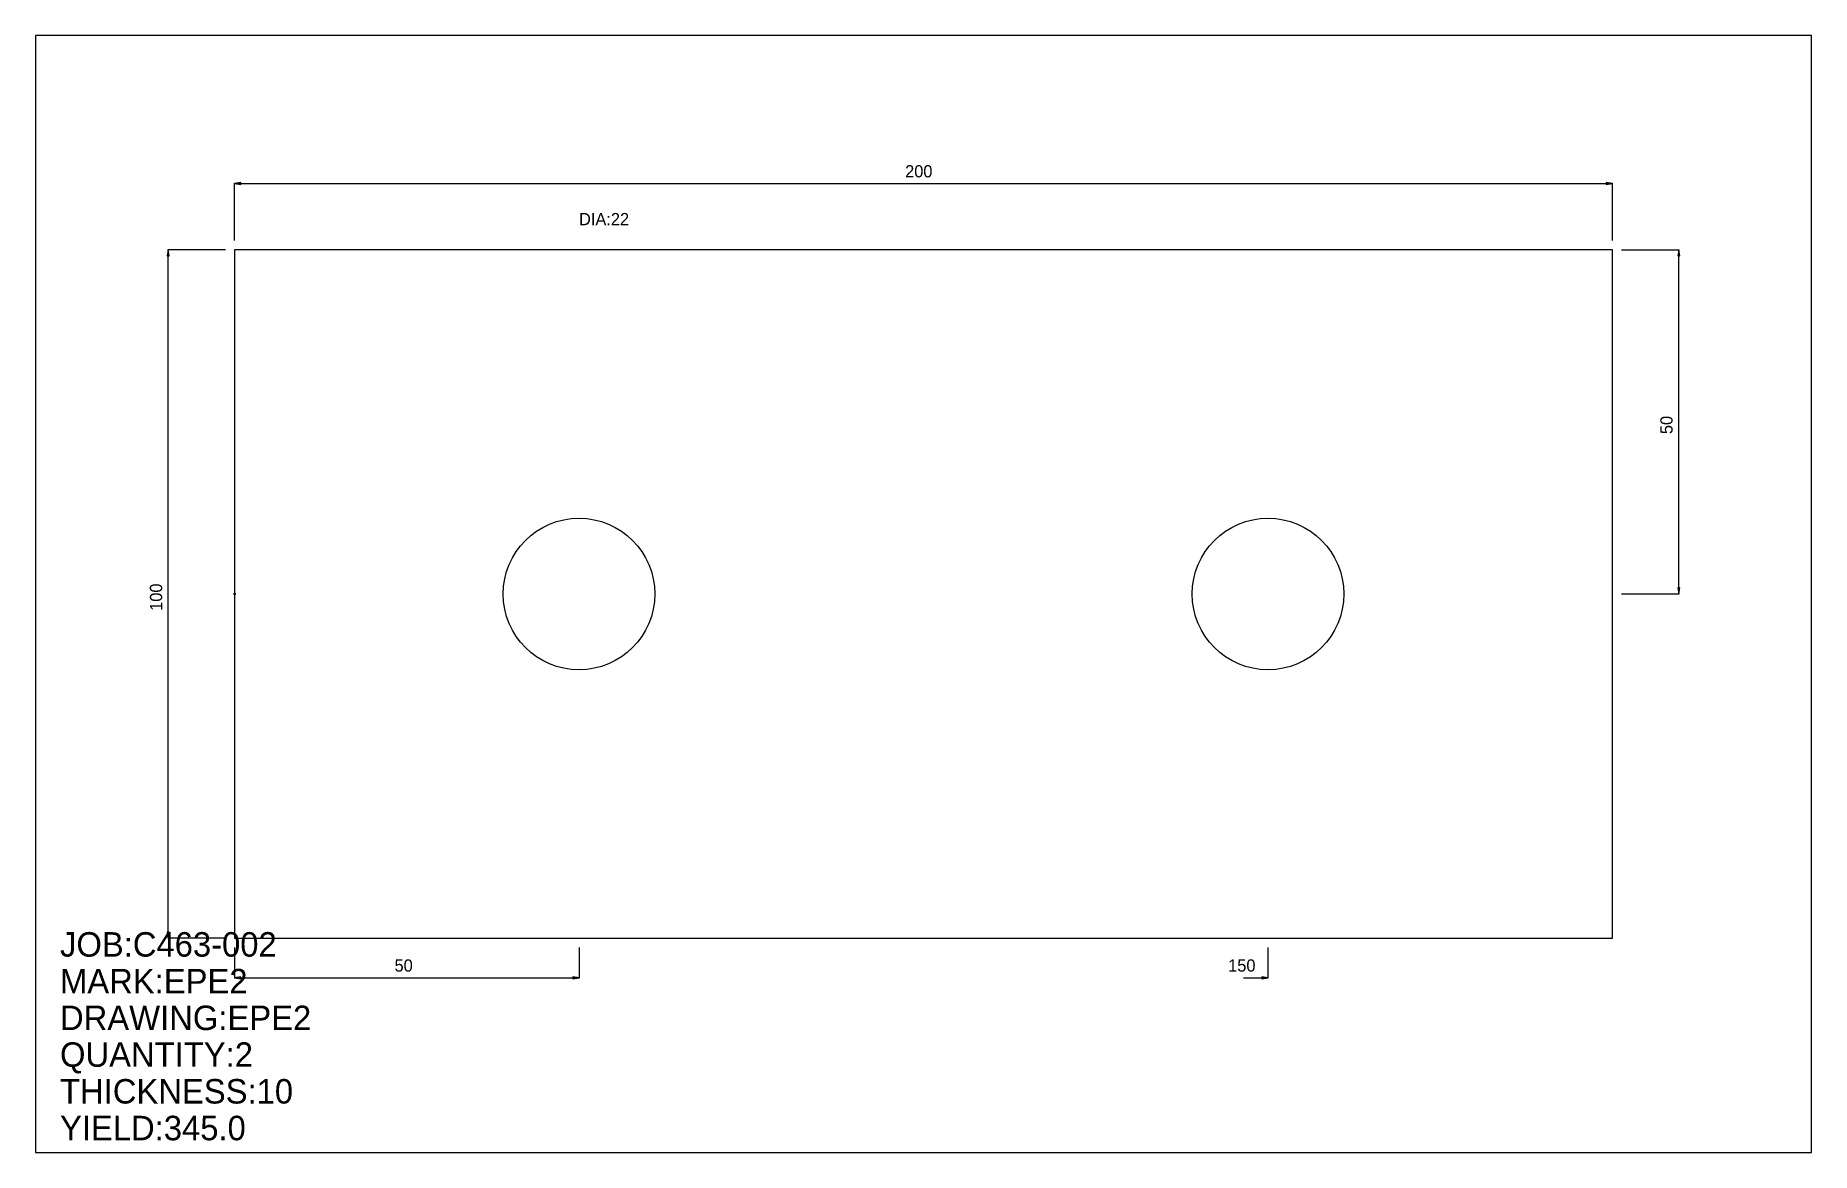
# Model space of a CAD drawing. Extents: x 0 to 258, y 0 to 162.
import ezdxf

# ---------------------------------------------------------------- set-up
doc = ezdxf.new("R2010")
doc.units = 0
doc.header["$LTSCALE"] = 0.125
for name, color, linetype in [('2', 7, 'CONTINUOUS'), ('3', 1, 'CONTINUOUS'), ('4', 1, 'CONTINUOUS'), ('5', 7, 'CONTINUOUS'), ('6', 4, 'CONTINUOUS')]:
    doc.layers.add(name, color=color, linetype=linetype)

# ---------------------------------------------------------------- blocks, each defined once
blk = doc.blocks.new('ARROW')
at = {"layer": '2', "linetype": 'CONTINUOUS'}
for p, q in [((0, 0), (-1, 0.166667)), ((-1, 0.166667), (-1, -0.166667)), ((-1, -0.166667), (0, 0))]:
    blk.add_line(p, q, dxfattribs=at)
blk = doc.blocks.new('PLATE')
at = {"layer": '3', "linetype": 'CONTINUOUS'}
for p, q in [((0, 0), (0, -100)), ((200, 0), (0, 0)), ((200, -100), (200, 0)), ((0, -100), (200, -100))]:
    blk.add_line(p, q, dxfattribs=at)
at = {"layer": '4', "linetype": 'CONTINUOUS'}
for centre in [(50, -50), (150, -50)]:
    blk.add_circle(centre, 11, dxfattribs=at)
at = {"layer": '5', "linetype": 'CONTINUOUS'}
for p, q in [((-0.1, -50), (0.1, -50)), ((0, -50.099998), (0, -49.900002))]:
    blk.add_line(p, q, dxfattribs=at)
blk.add_circle((0, -50), 0.1, dxfattribs=at)
at = {"layer": '6', "linetype": 'CONTINUOUS'}
for p, q in [((0, 1.333333), (0, 9.666666)), ((0, 9.616666), (200, 9.616666)), ((200, 1.333333), (200, 9.666666)), ((-1.333326, 0), (-9.666658, 0.000001)), ((-9.616666, -100), (-9.616658, 0.000001)), ((201.33333, 0), (209.66666, -0.000001)), ((209.61665, -50), (209.61665, -0.000001)), ((201.33333, -50), (209.66666, -50)), ((-1.333333, -100), (-9.666666, -100)), ((0, -101.33334), (0, -105.77778)), ((50, -101.33334), (50, -105.77778)), ((150, -101.33334), (150, -105.77778)), ((0, -105.72778), (50, -105.72778)), ((146.44444, -105.72778), (150, -105.72778))]:
    blk.add_line(p, q, dxfattribs=at)
at = {"layer": '6', "xscale": 0.888889, "yscale": 0.888889, "zscale": 0.888889}
for p, rotation in [((0, 9.616666), 180), ((-9.616658, 0.000001), 90), ((209.61665, -0.000001), 90), ((209.61665, -50), 270), ((-9.616666, -100), 270), ((0, -105.72778), 180)]:
    blk.add_blockref('ARROW', p, dxfattribs=dict(at, rotation=rotation))
for p in [(200, 9.616666), (50, -105.72778), (150, -105.72778)]:
    blk.add_blockref('ARROW', p, dxfattribs=at)
at = {"layer": '5'}
blk.add_text('ZERO', height=0.015, dxfattribs=at).set_placement((0, -50))
at = {"layer": '6'}
for s, p in [('200', (97.333336, 10.505554)), ('DIA:22', (50, 3.555555)), ('50', (23.222221, -104.83889)), ('150', (144.22223, -104.83889))]:
    blk.add_text(s, height=1.778, dxfattribs=at).set_placement(p)
for s, p in [('50', (208.72777, -26.777779)), ('100', (-10.505551, -52.444443))]:
    blk.add_text(s, height=1.778, rotation=90, dxfattribs=at).set_placement(p)

msp = doc.modelspace()

# ---------------------------------------------------------------- linework, layer by layer
at = {"layer": '5', "linetype": 'CONTINUOUS'}
for p, q in [((257.7778, 162.22221), (0, 162.22221)), ((0, 162.22221), (0, 0)), ((257.7778, 0), (257.7778, 162.22221)), ((0, 0), (257.7778, 0))]:
    msp.add_line(p, q, dxfattribs=at)

# ---------------------------------------------------------------- block references
at = {"layer": '2'}
msp.add_blockref('PLATE', (28.888901, 131.11111), dxfattribs=at)

# ---------------------------------------------------------------- texts
at = {"layer": '5'}
for s, p in [('JOB:C463-002', (3.555555, 28.444443)), ('MARK:EPE2', (3.555555, 23.111111)), ('DRAWING:EPE2', (3.555555, 17.777777)), ('QUANTITY:2', (3.555555, 12.444444)), ('THICKNESS:10', (3.555555, 7.111111)), ('YIELD:345.0', (3.555555, 1.777778))]:
    msp.add_text(s, height=3.556, dxfattribs=at).set_placement(p)

doc.saveas('drawing.dxf')
